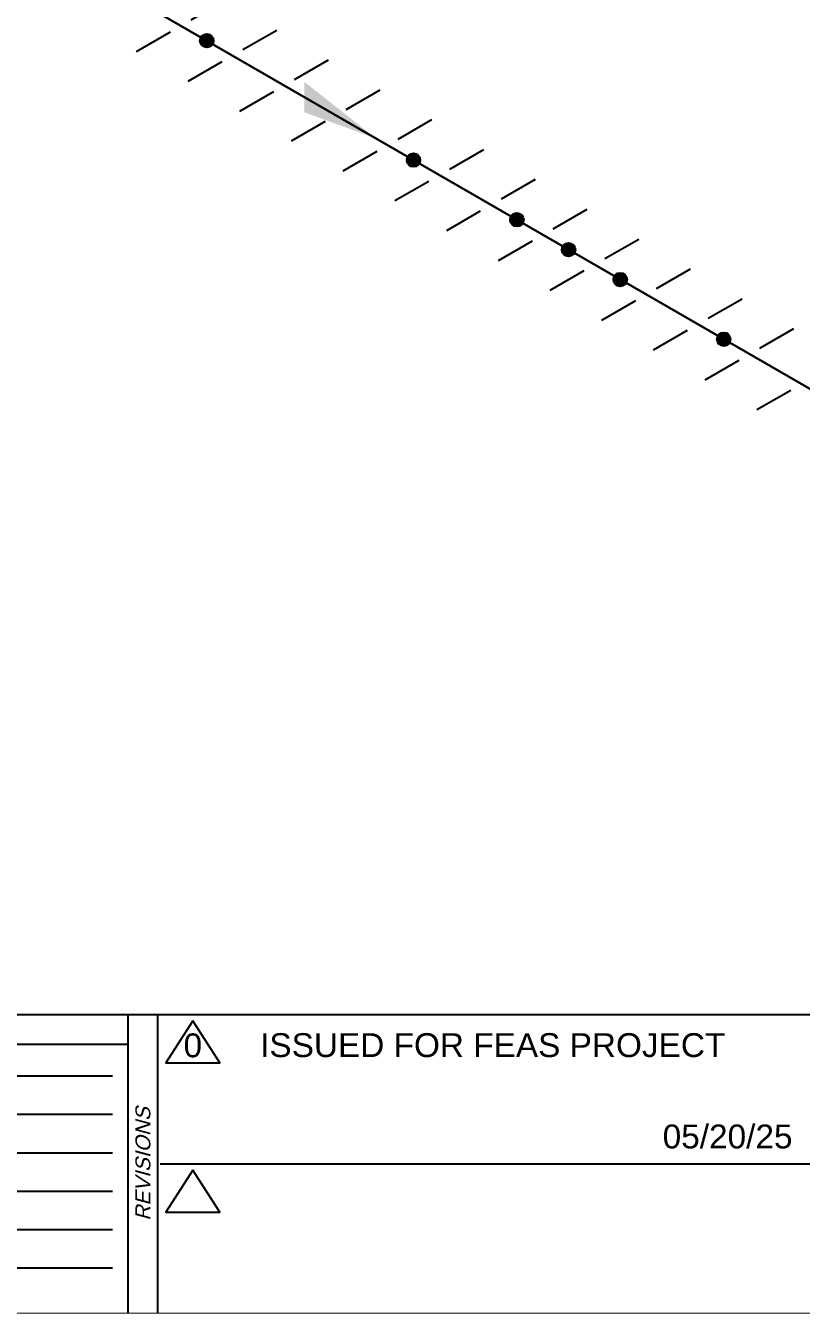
# Model space of a CAD drawing. Header units: inches. Extents: x 0.1 to 17.4, y 0.1 to 11.4.
# Drawn here: x 7.07 to 10.32, y 0.25 to 5.64 of the extents above; entities that cross this region are included whole.
import ezdxf
from ezdxf.enums import TextEntityAlignment as Align

# ---------------------------------------------------------------- set-up
doc = ezdxf.new("R2010")
doc.units = ezdxf.units.IN
doc.header["$MEASUREMENT"] = 0
for name, color, linetype in [('BORDER', 3, 'Continuous'), ('BORDERTEXT', 7, 'Continuous'), ('FITTINGS', 4, 'Continuous'), ('FLOW', 1, 'Continuous'), ('WELD POINTS', 41, 'Continuous')]:
    doc.layers.add(name, color=color, linetype=linetype)
doc.layers.add('PIPE', color=7, linetype='Continuous', lineweight=30)
doc.styles.add('FEASStandard', font='arial.ttf')

# ---------------------------------------------------------------- blocks, each defined once
blk = doc.blocks.new('Border')
blk.add_line((5.4322, 1.2439), (7.435, 1.2439))
for points in [[(5.4296, 1.0829), (7.435, 1.0829)], [(5.1365, 0.9222), (7.435, 0.9222)], [(4.9824, 0.7615), (7.435, 0.7615)], [(4.8221, 0.6009), (7.435, 0.6009)], [(4.9467, 0.4404), (7.435, 0.4404)]]:
    blk.add_lwpolyline(points)
at = {"layer": 'BORDER'}
for p, q in [((7.625, 0.25), (7.625, 1.5)), ((7.5, 1.375), (0.25, 1.375))]:
    blk.add_line(p, q, dxfattribs=at)
at = {"layer": 'BORDER', "const_width": 0.005}
blk.add_lwpolyline([(0.25, 0.25), (17.25, 0.25), (17.25, 11.25), (0.25, 11.25)], close=True, dxfattribs=at)
at = {"layer": 'BORDER', "const_width": 0.00833}
for points in [[(17.25, 1.5), (0.25, 1.5)], [(7.5, 0.25), (7.5, 1.5)], [(7.6336, 0.875), (10.375, 0.875)]]:
    blk.add_lwpolyline(points, dxfattribs=at)
at = {"layer": 'BORDERTEXT', "style": 'FEASStandard', "oblique": 15}
blk.add_text('REVISIONS', height=0.0625, rotation=90, dxfattribs=at).set_placement((7.5625, 0.875), align=Align.MIDDLE)
blk = doc.blocks.new('4_SUPPORT_I-BEAM_30')
at = {"color": 0, "linetype": 'ByBlock', "lineweight": -2}
for p, q in [((-0.0435, 0.0251), (-0.1857, 0.1072)), ((0.1857, -0.1072), (0.0435, -0.0251))]:
    blk.add_line(p, q, dxfattribs=at)
blk = doc.blocks.new('2_WELD_SINGLE_00')
at = {"linetype": 'ByBlock', "lineweight": -2}
h = blk.add_hatch(color=0, dxfattribs=at)
edge = h.paths.add_edge_path()
edge.add_arc((0, 0), 0.0286, 0, 360)
at = {"color": 0, "linetype": 'ByBlock', "lineweight": -2}
blk.add_circle((0, 0), 0.0286, dxfattribs=at)
blk = doc.blocks.new('1_ARROW_FLOW_30')
at = {"color": 0, "linetype": 'ByBlock'}
blk.add_solid([(-0.15, -0.1505), (0.15, 0.0866), (-0.15, -0.0227)], dxfattribs=at)

msp = doc.modelspace()

# ---------------------------------------------------------------- linework, layer by layer
at = {"layer": 'BORDERTEXT'}
for points in [[(7.7717, 1.474), (7.6588, 1.2984), (7.8845, 1.2984)], [(7.7717, 0.849), (7.6588, 0.6734), (7.8845, 0.6734)]]:
    msp.add_lwpolyline(points, close=True, dxfattribs=at)
at = {"layer": 'PIPE'}
msp.add_line((12.3547, 2.9655), (3.478, 8.0905), dxfattribs=at)

# ---------------------------------------------------------------- block references
at = {"layer": 'BORDER'}
msp.add_blockref('Border', (0, 0), dxfattribs=at)
at = {"layer": 'FITTINGS', "xscale": -1}
for p in [(7.7215, 5.6405), (7.938, 5.5155), (8.1545, 5.3905), (8.371, 5.2655), (8.5875, 5.1405), (8.804, 5.0155), (9.0205, 4.8905), (9.2371, 4.7655), (9.4536, 4.6405), (9.6701, 4.5155), (9.8866, 4.3905), (10.1031, 4.2655), (10.3196, 4.1405)]:
    msp.add_blockref('4_SUPPORT_I-BEAM_30', p, dxfattribs=at)
at = {"layer": 'FLOW', "yscale": -1}
msp.add_blockref('1_ARROW_FLOW_30', (8.3886, 5.2554), dxfattribs=at)
at = {"layer": 'WELD POINTS'}
for p in [(7.8298, 5.578), (8.6958, 5.078), (9.1288, 4.828), (9.3453, 4.703), (9.5618, 4.578), (9.9948, 4.328)]:
    msp.add_blockref('2_WELD_SINGLE_00', p, dxfattribs=at)

# ---------------------------------------------------------------- texts
at = {"layer": 'BORDERTEXT', "style": 'FEASStandard'}
msp.add_text('ISSUED FOR FEAS PROJECT', height=0.1, dxfattribs=at).set_placement((9.0276, 1.3726), align=Align.MIDDLE_CENTER)
for tag, text, p in [('0', '', (7.7717, 1.3716)), ('05/20/25', '-', (10.0112, 0.9901))]:
    msp.add_attdef(tag, text=text, height=0.1, dxfattribs=at).set_placement(p, align=Align.MIDDLE_CENTER)

doc.saveas('drawing.dxf')
